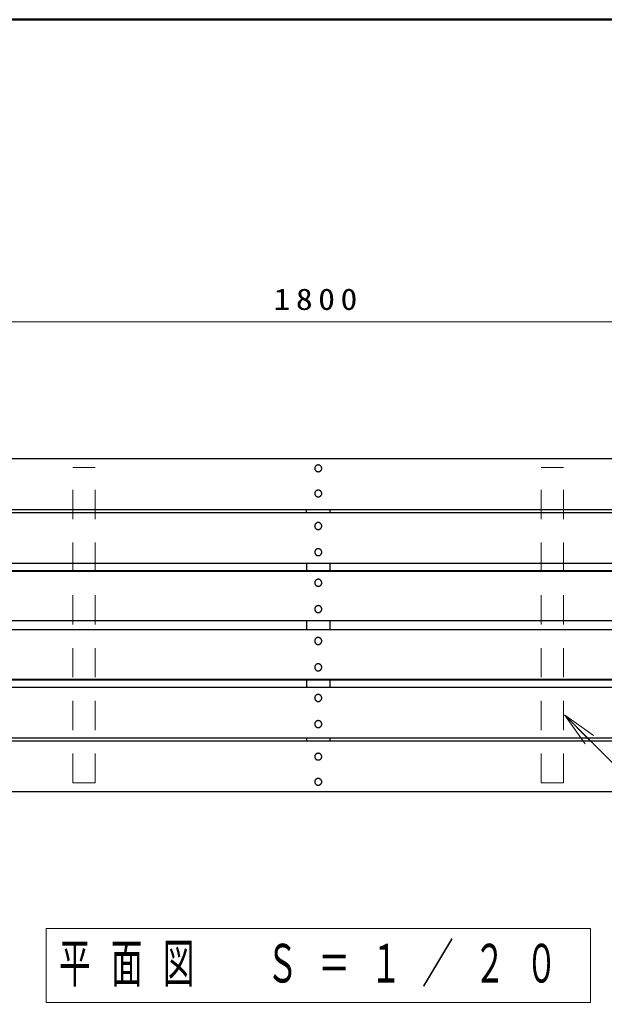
# Model space of a CAD drawing. Units: millimetres on the paper, scale 1:20. Extents: x -365 to 10, y -38 to 257.
# Drawn here: x -280.2 to -230.3, y 173.1 to 257 of the extents above; entities that cross this region are included whole.
import ezdxf

# ---------------------------------------------------------------- set-up
doc = ezdxf.new("R2010")
doc.units = ezdxf.units.MM
doc.linetypes.add('USER1', pattern=[4.5, 2.5, -2])
doc.layers.add('LY_1', color=7, linetype='Continuous', lineweight=25)
doc.layers.add('LY_2', color=7, linetype='Continuous', lineweight=13)
doc.styles.add('ＭＳ ゴシック', font='')
doc.styles.get('ＭＳ ゴシック').set_extended_font_data('MS Gothic')

msp = doc.modelspace()

# ---------------------------------------------------------------- linework, layer by layer
at = {"layer": 'LY_1', "lineweight": 13}
for p, q in [((-299.717, 231.189), (-209.717, 231.189)), ((-233.682, 197.646), (-231.561, 195.525)), ((-233.682, 197.646), (-231.207, 195.878)), ((-231.914, 195.171), (-233.682, 197.646)), ((-231.459, 179.405), (-277.959, 179.405)), ((-277.959, 179.405), (-277.959, 173.105)), ((-231.459, 173.105), (-231.459, 179.405)), ((-277.959, 173.105), (-231.459, 173.105))]:
    msp.add_line(p, q, dxfattribs=at)
at = {"layer": 'LY_1', "color": 4}
for p, q in [((-299.467, 219.524), (-209.967, 219.524)), ((-299.467, 215.184), (-209.967, 215.184)), ((-299.467, 214.932), (-209.967, 214.932)), ((-299.467, 210.603), (-209.967, 210.603)), ((-255.717, 210.603), (-255.717, 209.979)), ((-253.717, 210.603), (-253.717, 209.979)), ((-299.467, 209.979), (-209.967, 209.979)), ((-299.467, 205.696), (-209.967, 205.696)), ((-255.717, 205.696), (-255.717, 204.931)), ((-253.717, 205.696), (-253.717, 204.931)), ((-299.467, 204.931), (-209.967, 204.931)), ((-299.467, 200.649), (-209.967, 200.649)), ((-255.717, 200.649), (-255.717, 200.024)), ((-253.717, 200.649), (-253.717, 200.024)), ((-299.467, 200.024), (-209.967, 200.024)), ((-299.467, 195.696), (-209.967, 195.696)), ((-255.717, 195.696), (-255.717, 195.443)), ((-253.717, 195.696), (-253.717, 195.443)), ((-299.467, 195.443), (-209.967, 195.443)), ((-299.467, 191.103), (-209.967, 191.103))]:
    msp.add_line(p, q, dxfattribs=at)
at = {"layer": 'LY_1', "linetype": 'USER1', "lineweight": 13}
for p, q in [((-275.667, 191.853), (-275.667, 218.774)), ((-273.767, 191.853), (-273.767, 218.774)), ((-235.667, 191.853), (-235.667, 218.774)), ((-233.767, 191.853), (-233.767, 218.774))]:
    msp.add_line(p, q, dxfattribs=at)
at = {"layer": 'LY_1', "color": 4, "linetype": 'USER1', "lineweight": 13}
for p, q in [((-273.767, 218.774), (-275.667, 218.774)), ((-235.667, 218.774), (-233.767, 218.774)), ((-273.767, 191.853), (-275.667, 191.853)), ((-235.667, 191.853), (-233.767, 191.853))]:
    msp.add_line(p, q, dxfattribs=at)
at = {"layer": 'LY_1'}
for p, q in [((-255.717, 214.932), (-255.717, 215.184)), ((-253.717, 215.184), (-253.717, 214.932)), ((-299.217, 209.921), (-210.217, 209.921)), ((-299.217, 200.706), (-210.217, 200.706))]:
    msp.add_line(p, q, dxfattribs=at)
at = {"layer": 'LY_1', "color": 4}
for points in [[(-254.417, 218.695), (-254.419, 218.72), (-254.422, 218.745), (-254.428, 218.769), (-254.435, 218.793), (-254.445, 218.816), (-254.458, 218.838), (-254.472, 218.859), (-254.488, 218.879), (-254.505, 218.898), (-254.525, 218.914), (-254.545, 218.93), (-254.567, 218.943), (-254.591, 218.955), (-254.615, 218.964), (-254.64, 218.972), (-254.665, 218.977), (-254.691, 218.98), (-254.717, 218.981), (-254.744, 218.98), (-254.769, 218.977), (-254.795, 218.972), (-254.82, 218.964), (-254.844, 218.955), (-254.867, 218.943), (-254.889, 218.93), (-254.91, 218.914), (-254.929, 218.898), (-254.947, 218.879), (-254.963, 218.859), (-254.977, 218.838), (-254.989, 218.816), (-254.999, 218.793), (-255.007, 218.769), (-255.013, 218.745), (-255.016, 218.72), (-255.017, 218.695), (-255.016, 218.67), (-255.013, 218.645), (-255.007, 218.621), (-254.999, 218.597), (-254.989, 218.574), (-254.977, 218.552), (-254.963, 218.531), (-254.947, 218.511), (-254.929, 218.493), (-254.91, 218.476), (-254.889, 218.46), (-254.867, 218.447), (-254.844, 218.436), (-254.82, 218.426), (-254.795, 218.418), (-254.769, 218.413), (-254.744, 218.41), (-254.717, 218.409), (-254.691, 218.41), (-254.665, 218.413), (-254.64, 218.418), (-254.615, 218.426), (-254.591, 218.436), (-254.567, 218.447), (-254.545, 218.46), (-254.525, 218.476), (-254.505, 218.493), (-254.488, 218.511), (-254.472, 218.531), (-254.458, 218.552), (-254.445, 218.574), (-254.435, 218.597), (-254.428, 218.621), (-254.422, 218.645), (-254.419, 218.67)], [(-254.417, 216.547), (-254.419, 216.572), (-254.422, 216.597), (-254.428, 216.621), (-254.435, 216.645), (-254.445, 216.668), (-254.458, 216.69), (-254.472, 216.711), (-254.488, 216.731), (-254.505, 216.75), (-254.525, 216.767), (-254.545, 216.782), (-254.567, 216.795), (-254.591, 216.807), (-254.615, 216.816), (-254.64, 216.824), (-254.665, 216.829), (-254.691, 216.832), (-254.717, 216.834), (-254.744, 216.832), (-254.769, 216.829), (-254.795, 216.824), (-254.82, 216.816), (-254.844, 216.807), (-254.867, 216.795), (-254.889, 216.782), (-254.91, 216.767), (-254.929, 216.75), (-254.947, 216.731), (-254.963, 216.711), (-254.977, 216.69), (-254.989, 216.668), (-254.999, 216.645), (-255.007, 216.621), (-255.013, 216.597), (-255.016, 216.572), (-255.017, 216.547), (-255.016, 216.522), (-255.013, 216.497), (-255.007, 216.473), (-254.999, 216.449), (-254.989, 216.426), (-254.977, 216.404), (-254.963, 216.383), (-254.947, 216.363), (-254.929, 216.345), (-254.91, 216.328), (-254.889, 216.313), (-254.867, 216.299), (-254.844, 216.288), (-254.82, 216.278), (-254.795, 216.271), (-254.769, 216.265), (-254.744, 216.262), (-254.717, 216.261), (-254.691, 216.262), (-254.665, 216.265), (-254.64, 216.271), (-254.615, 216.278), (-254.591, 216.288), (-254.567, 216.299), (-254.545, 216.313), (-254.525, 216.328), (-254.505, 216.345), (-254.488, 216.363), (-254.472, 216.383), (-254.458, 216.404), (-254.445, 216.426), (-254.435, 216.449), (-254.428, 216.473), (-254.422, 216.497), (-254.419, 216.522)], [(-254.417, 213.769), (-254.419, 213.795), (-254.422, 213.821), (-254.428, 213.846), (-254.435, 213.871), (-254.445, 213.895), (-254.458, 213.918), (-254.472, 213.94), (-254.488, 213.96), (-254.505, 213.979), (-254.525, 213.997), (-254.545, 214.013), (-254.567, 214.027), (-254.591, 214.039), (-254.615, 214.049), (-254.64, 214.057), (-254.665, 214.062), (-254.691, 214.066), (-254.717, 214.067), (-254.744, 214.066), (-254.769, 214.062), (-254.795, 214.057), (-254.82, 214.049), (-254.844, 214.039), (-254.867, 214.027), (-254.889, 214.013), (-254.91, 213.997), (-254.929, 213.979), (-254.947, 213.96), (-254.963, 213.94), (-254.977, 213.918), (-254.989, 213.895), (-254.999, 213.871), (-255.007, 213.846), (-255.013, 213.821), (-255.016, 213.795), (-255.017, 213.769), (-255.016, 213.743), (-255.013, 213.717), (-255.007, 213.692), (-254.999, 213.667), (-254.989, 213.643), (-254.977, 213.62), (-254.963, 213.598), (-254.947, 213.578), (-254.929, 213.559), (-254.91, 213.541), (-254.889, 213.525), (-254.867, 213.511), (-254.844, 213.499), (-254.82, 213.489), (-254.795, 213.482), (-254.769, 213.476), (-254.744, 213.473), (-254.717, 213.471), (-254.691, 213.473), (-254.665, 213.476), (-254.64, 213.482), (-254.615, 213.489), (-254.591, 213.499), (-254.567, 213.511), (-254.545, 213.525), (-254.525, 213.541), (-254.505, 213.559), (-254.488, 213.578), (-254.472, 213.598), (-254.458, 213.62), (-254.445, 213.643), (-254.435, 213.667), (-254.428, 213.692), (-254.422, 213.717), (-254.419, 213.743)], [(-254.417, 211.537), (-254.419, 211.563), (-254.422, 211.588), (-254.428, 211.614), (-254.435, 211.639), (-254.445, 211.663), (-254.458, 211.686), (-254.472, 211.707), (-254.488, 211.728), (-254.505, 211.747), (-254.525, 211.765), (-254.545, 211.781), (-254.567, 211.795), (-254.591, 211.807), (-254.615, 211.816), (-254.64, 211.824), (-254.665, 211.83), (-254.691, 211.833), (-254.717, 211.834), (-254.744, 211.833), (-254.769, 211.83), (-254.795, 211.824), (-254.82, 211.816), (-254.844, 211.807), (-254.867, 211.795), (-254.889, 211.781), (-254.91, 211.765), (-254.929, 211.747), (-254.947, 211.728), (-254.963, 211.707), (-254.977, 211.686), (-254.989, 211.663), (-254.999, 211.639), (-255.007, 211.614), (-255.013, 211.588), (-255.016, 211.563), (-255.017, 211.537), (-255.016, 211.511), (-255.013, 211.485), (-255.007, 211.46), (-254.999, 211.435), (-254.989, 211.411), (-254.977, 211.388), (-254.963, 211.366), (-254.947, 211.345), (-254.929, 211.326), (-254.91, 211.309), (-254.889, 211.293), (-254.867, 211.279), (-254.844, 211.267), (-254.82, 211.257), (-254.795, 211.249), (-254.769, 211.244), (-254.744, 211.24), (-254.717, 211.239), (-254.691, 211.24), (-254.665, 211.244), (-254.64, 211.249), (-254.615, 211.257), (-254.591, 211.267), (-254.567, 211.279), (-254.545, 211.293), (-254.525, 211.309), (-254.505, 211.326), (-254.488, 211.345), (-254.472, 211.366), (-254.458, 211.388), (-254.445, 211.411), (-254.435, 211.435), (-254.428, 211.46), (-254.422, 211.485), (-254.419, 211.511)], [(-254.417, 208.922), (-254.419, 208.948), (-254.422, 208.974), (-254.428, 209), (-254.435, 209.025), (-254.445, 209.049), (-254.458, 209.072), (-254.472, 209.094), (-254.488, 209.115), (-254.505, 209.134), (-254.525, 209.152), (-254.545, 209.168), (-254.567, 209.182), (-254.591, 209.194), (-254.615, 209.204), (-254.64, 209.212), (-254.665, 209.217), (-254.691, 209.221), (-254.717, 209.222), (-254.744, 209.221), (-254.769, 209.217), (-254.795, 209.212), (-254.82, 209.204), (-254.844, 209.194), (-254.867, 209.182), (-254.889, 209.168), (-254.91, 209.152), (-254.929, 209.134), (-254.947, 209.115), (-254.963, 209.094), (-254.977, 209.072), (-254.989, 209.049), (-254.999, 209.025), (-255.007, 209), (-255.013, 208.974), (-255.016, 208.948), (-255.017, 208.922), (-255.016, 208.896), (-255.013, 208.87), (-255.007, 208.845), (-254.999, 208.82), (-254.989, 208.796), (-254.977, 208.772), (-254.963, 208.75), (-254.947, 208.73), (-254.929, 208.71), (-254.91, 208.693), (-254.889, 208.677), (-254.867, 208.663), (-254.844, 208.651), (-254.82, 208.641), (-254.795, 208.633), (-254.769, 208.627), (-254.744, 208.624), (-254.717, 208.623), (-254.691, 208.624), (-254.665, 208.627), (-254.64, 208.633), (-254.615, 208.641), (-254.591, 208.651), (-254.567, 208.663), (-254.545, 208.677), (-254.525, 208.693), (-254.505, 208.71), (-254.488, 208.73), (-254.472, 208.75), (-254.458, 208.772), (-254.445, 208.796), (-254.435, 208.82), (-254.428, 208.845), (-254.422, 208.87), (-254.419, 208.896)], [(-254.417, 206.674), (-254.419, 206.7), (-254.422, 206.726), (-254.428, 206.752), (-254.435, 206.777), (-254.445, 206.801), (-254.458, 206.824), (-254.472, 206.846), (-254.488, 206.867), (-254.505, 206.886), (-254.525, 206.904), (-254.545, 206.92), (-254.567, 206.934), (-254.591, 206.946), (-254.615, 206.956), (-254.64, 206.964), (-254.665, 206.97), (-254.691, 206.973), (-254.717, 206.974), (-254.744, 206.973), (-254.769, 206.97), (-254.795, 206.964), (-254.82, 206.956), (-254.844, 206.946), (-254.867, 206.934), (-254.889, 206.92), (-254.91, 206.904), (-254.929, 206.886), (-254.947, 206.867), (-254.963, 206.846), (-254.977, 206.824), (-254.989, 206.801), (-254.999, 206.777), (-255.007, 206.752), (-255.013, 206.726), (-255.016, 206.7), (-255.017, 206.674), (-255.016, 206.648), (-255.013, 206.622), (-255.007, 206.597), (-254.999, 206.572), (-254.989, 206.548), (-254.977, 206.524), (-254.963, 206.502), (-254.947, 206.482), (-254.929, 206.462), (-254.91, 206.445), (-254.889, 206.429), (-254.867, 206.415), (-254.844, 206.403), (-254.82, 206.393), (-254.795, 206.385), (-254.769, 206.379), (-254.744, 206.376), (-254.717, 206.375), (-254.691, 206.376), (-254.665, 206.379), (-254.64, 206.385), (-254.615, 206.393), (-254.591, 206.403), (-254.567, 206.415), (-254.545, 206.429), (-254.525, 206.445), (-254.505, 206.462), (-254.488, 206.482), (-254.472, 206.502), (-254.458, 206.524), (-254.445, 206.548), (-254.435, 206.572), (-254.428, 206.597), (-254.422, 206.622), (-254.419, 206.648)], [(-254.417, 203.953), (-254.419, 203.979), (-254.422, 204.005), (-254.428, 204.031), (-254.435, 204.056), (-254.445, 204.08), (-254.458, 204.103), (-254.472, 204.125), (-254.488, 204.146), (-254.505, 204.165), (-254.525, 204.183), (-254.545, 204.199), (-254.567, 204.213), (-254.591, 204.225), (-254.615, 204.235), (-254.64, 204.243), (-254.665, 204.248), (-254.691, 204.252), (-254.717, 204.253), (-254.744, 204.252), (-254.769, 204.248), (-254.795, 204.243), (-254.82, 204.235), (-254.844, 204.225), (-254.867, 204.213), (-254.889, 204.199), (-254.91, 204.183), (-254.929, 204.165), (-254.947, 204.146), (-254.963, 204.125), (-254.977, 204.103), (-254.989, 204.08), (-254.999, 204.056), (-255.007, 204.031), (-255.013, 204.005), (-255.016, 203.979), (-255.017, 203.953), (-255.016, 203.927), (-255.013, 203.901), (-255.007, 203.876), (-254.999, 203.851), (-254.989, 203.826), (-254.977, 203.803), (-254.963, 203.781), (-254.947, 203.76), (-254.929, 203.741), (-254.91, 203.724), (-254.889, 203.708), (-254.867, 203.694), (-254.844, 203.682), (-254.82, 203.672), (-254.795, 203.664), (-254.769, 203.658), (-254.744, 203.655), (-254.717, 203.653), (-254.691, 203.655), (-254.665, 203.658), (-254.64, 203.664), (-254.615, 203.672), (-254.591, 203.682), (-254.567, 203.694), (-254.545, 203.708), (-254.525, 203.724), (-254.505, 203.741), (-254.488, 203.76), (-254.472, 203.781), (-254.458, 203.803), (-254.445, 203.826), (-254.435, 203.851), (-254.428, 203.876), (-254.422, 203.901), (-254.419, 203.927)], [(-254.417, 201.705), (-254.419, 201.731), (-254.422, 201.757), (-254.428, 201.783), (-254.435, 201.808), (-254.445, 201.832), (-254.458, 201.855), (-254.472, 201.877), (-254.488, 201.898), (-254.505, 201.917), (-254.525, 201.935), (-254.545, 201.951), (-254.567, 201.965), (-254.591, 201.977), (-254.615, 201.987), (-254.64, 201.995), (-254.665, 202), (-254.691, 202.004), (-254.717, 202.005), (-254.744, 202.004), (-254.769, 202), (-254.795, 201.995), (-254.82, 201.987), (-254.844, 201.977), (-254.867, 201.965), (-254.889, 201.951), (-254.91, 201.935), (-254.929, 201.917), (-254.947, 201.898), (-254.963, 201.877), (-254.977, 201.855), (-254.989, 201.832), (-254.999, 201.808), (-255.007, 201.783), (-255.013, 201.757), (-255.016, 201.731), (-255.017, 201.705), (-255.016, 201.679), (-255.013, 201.653), (-255.007, 201.628), (-254.999, 201.603), (-254.989, 201.579), (-254.977, 201.555), (-254.963, 201.533), (-254.947, 201.513), (-254.929, 201.493), (-254.91, 201.476), (-254.889, 201.46), (-254.867, 201.446), (-254.844, 201.434), (-254.82, 201.424), (-254.795, 201.416), (-254.769, 201.41), (-254.744, 201.407), (-254.717, 201.405), (-254.691, 201.407), (-254.665, 201.41), (-254.64, 201.416), (-254.615, 201.424), (-254.591, 201.434), (-254.567, 201.446), (-254.545, 201.46), (-254.525, 201.476), (-254.505, 201.493), (-254.488, 201.513), (-254.472, 201.533), (-254.458, 201.555), (-254.445, 201.579), (-254.435, 201.603), (-254.428, 201.628), (-254.422, 201.653), (-254.419, 201.679)], [(-254.417, 199.091), (-254.419, 199.117), (-254.422, 199.142), (-254.428, 199.168), (-254.435, 199.193), (-254.445, 199.217), (-254.458, 199.24), (-254.472, 199.261), (-254.488, 199.282), (-254.505, 199.301), (-254.525, 199.319), (-254.545, 199.335), (-254.567, 199.348), (-254.591, 199.36), (-254.615, 199.37), (-254.64, 199.378), (-254.665, 199.384), (-254.691, 199.387), (-254.717, 199.388), (-254.744, 199.387), (-254.769, 199.384), (-254.795, 199.378), (-254.82, 199.37), (-254.844, 199.36), (-254.867, 199.348), (-254.889, 199.335), (-254.91, 199.319), (-254.929, 199.301), (-254.947, 199.282), (-254.963, 199.261), (-254.977, 199.24), (-254.989, 199.217), (-254.999, 199.193), (-255.007, 199.168), (-255.013, 199.142), (-255.016, 199.117), (-255.017, 199.091), (-255.016, 199.065), (-255.013, 199.039), (-255.007, 199.014), (-254.999, 198.989), (-254.989, 198.965), (-254.977, 198.942), (-254.963, 198.92), (-254.947, 198.899), (-254.929, 198.88), (-254.91, 198.863), (-254.889, 198.847), (-254.867, 198.833), (-254.844, 198.821), (-254.82, 198.811), (-254.795, 198.803), (-254.769, 198.798), (-254.744, 198.794), (-254.717, 198.793), (-254.691, 198.794), (-254.665, 198.798), (-254.64, 198.803), (-254.615, 198.811), (-254.591, 198.821), (-254.567, 198.833), (-254.545, 198.847), (-254.525, 198.863), (-254.505, 198.88), (-254.488, 198.899), (-254.472, 198.92), (-254.458, 198.942), (-254.445, 198.965), (-254.435, 198.989), (-254.428, 199.014), (-254.422, 199.039), (-254.419, 199.065)], [(-254.417, 196.859), (-254.419, 196.884), (-254.422, 196.91), (-254.428, 196.936), (-254.435, 196.96), (-254.445, 196.984), (-254.458, 197.007), (-254.472, 197.029), (-254.488, 197.05), (-254.505, 197.069), (-254.525, 197.087), (-254.545, 197.102), (-254.567, 197.116), (-254.591, 197.128), (-254.615, 197.138), (-254.64, 197.146), (-254.665, 197.152), (-254.691, 197.155), (-254.717, 197.156), (-254.744, 197.155), (-254.769, 197.152), (-254.795, 197.146), (-254.82, 197.138), (-254.844, 197.128), (-254.867, 197.116), (-254.889, 197.102), (-254.91, 197.087), (-254.929, 197.069), (-254.947, 197.05), (-254.963, 197.029), (-254.977, 197.007), (-254.989, 196.984), (-254.999, 196.96), (-255.007, 196.936), (-255.013, 196.91), (-255.016, 196.884), (-255.017, 196.859), (-255.016, 196.833), (-255.013, 196.807), (-255.007, 196.781), (-254.999, 196.757), (-254.989, 196.733), (-254.977, 196.71), (-254.963, 196.688), (-254.947, 196.667), (-254.929, 196.648), (-254.91, 196.631), (-254.889, 196.615), (-254.867, 196.601), (-254.844, 196.589), (-254.82, 196.579), (-254.795, 196.571), (-254.769, 196.565), (-254.744, 196.562), (-254.717, 196.561), (-254.691, 196.562), (-254.665, 196.565), (-254.64, 196.571), (-254.615, 196.579), (-254.591, 196.589), (-254.567, 196.601), (-254.545, 196.615), (-254.525, 196.631), (-254.505, 196.648), (-254.488, 196.667), (-254.472, 196.688), (-254.458, 196.71), (-254.445, 196.733), (-254.435, 196.757), (-254.428, 196.781), (-254.422, 196.807), (-254.419, 196.833)], [(-254.417, 194.08), (-254.419, 194.105), (-254.422, 194.13), (-254.428, 194.154), (-254.435, 194.178), (-254.445, 194.201), (-254.458, 194.223), (-254.472, 194.245), (-254.488, 194.264), (-254.505, 194.283), (-254.525, 194.3), (-254.545, 194.315), (-254.567, 194.328), (-254.591, 194.34), (-254.615, 194.349), (-254.64, 194.357), (-254.665, 194.362), (-254.691, 194.366), (-254.717, 194.367), (-254.744, 194.366), (-254.769, 194.362), (-254.795, 194.357), (-254.82, 194.349), (-254.844, 194.34), (-254.867, 194.328), (-254.889, 194.315), (-254.91, 194.3), (-254.929, 194.283), (-254.947, 194.264), (-254.963, 194.245), (-254.977, 194.223), (-254.989, 194.201), (-254.999, 194.178), (-255.007, 194.154), (-255.013, 194.13), (-255.016, 194.105), (-255.017, 194.08), (-255.016, 194.055), (-255.013, 194.031), (-255.007, 194.006), (-254.999, 193.982), (-254.989, 193.959), (-254.977, 193.937), (-254.963, 193.916), (-254.947, 193.896), (-254.929, 193.878), (-254.91, 193.861), (-254.889, 193.846), (-254.867, 193.832), (-254.844, 193.821), (-254.82, 193.811), (-254.795, 193.804), (-254.769, 193.798), (-254.744, 193.795), (-254.717, 193.794), (-254.691, 193.795), (-254.665, 193.798), (-254.64, 193.804), (-254.615, 193.811), (-254.591, 193.821), (-254.567, 193.832), (-254.545, 193.846), (-254.525, 193.861), (-254.505, 193.878), (-254.488, 193.896), (-254.472, 193.916), (-254.458, 193.937), (-254.445, 193.959), (-254.435, 193.982), (-254.428, 194.006), (-254.422, 194.031), (-254.419, 194.055)], [(-254.417, 191.932), (-254.419, 191.957), (-254.422, 191.982), (-254.428, 192.006), (-254.435, 192.03), (-254.445, 192.053), (-254.458, 192.076), (-254.472, 192.097), (-254.488, 192.116), (-254.505, 192.135), (-254.525, 192.152), (-254.545, 192.167), (-254.567, 192.18), (-254.591, 192.192), (-254.615, 192.201), (-254.64, 192.209), (-254.665, 192.214), (-254.691, 192.218), (-254.717, 192.219), (-254.744, 192.218), (-254.769, 192.214), (-254.795, 192.209), (-254.82, 192.201), (-254.844, 192.192), (-254.867, 192.18), (-254.889, 192.167), (-254.91, 192.152), (-254.929, 192.135), (-254.947, 192.116), (-254.963, 192.097), (-254.977, 192.076), (-254.989, 192.053), (-254.999, 192.03), (-255.007, 192.006), (-255.013, 191.982), (-255.016, 191.957), (-255.017, 191.932), (-255.016, 191.907), (-255.013, 191.883), (-255.007, 191.858), (-254.999, 191.834), (-254.989, 191.811), (-254.977, 191.789), (-254.963, 191.768), (-254.947, 191.748), (-254.929, 191.73), (-254.91, 191.713), (-254.889, 191.698), (-254.867, 191.684), (-254.844, 191.673), (-254.82, 191.663), (-254.795, 191.656), (-254.769, 191.65), (-254.744, 191.647), (-254.717, 191.646), (-254.691, 191.647), (-254.665, 191.65), (-254.64, 191.656), (-254.615, 191.663), (-254.591, 191.673), (-254.567, 191.684), (-254.545, 191.698), (-254.525, 191.713), (-254.505, 191.73), (-254.488, 191.748), (-254.472, 191.768), (-254.458, 191.789), (-254.445, 191.811), (-254.435, 191.834), (-254.428, 191.858), (-254.422, 191.883), (-254.419, 191.907)]]:
    msp.add_lwpolyline(points, close=True, dxfattribs=at)
at = {"layer": 'LY_1', "lineweight": 13}
msp.add_lwpolyline([(-233.682, 197.646), (-218.544, 182.509), (-188.34, 182.509)], dxfattribs=at)
at = {"layer": 'LY_2', "lineweight": 50}
msp.add_line((0, 257), (-365, 257), dxfattribs=at)

# ---------------------------------------------------------------- texts
at = {"layer": 'LY_1', "style": 'ＭＳ ゴシック'}
for s, insert, char_height, attachment_point in [('\\T1.33;\\W1.15;1800', (-254.717, 232.189), 1.833, 8), ('\\T1.64;\\W0.6;平面図\u3000Ｓ＝１／２０', (-254.709, 176.255), 3.299, 5)]:
    msp.add_mtext(s, dxfattribs=dict(at, insert=insert, char_height=char_height, attachment_point=attachment_point))

doc.saveas('drawing.dxf')
